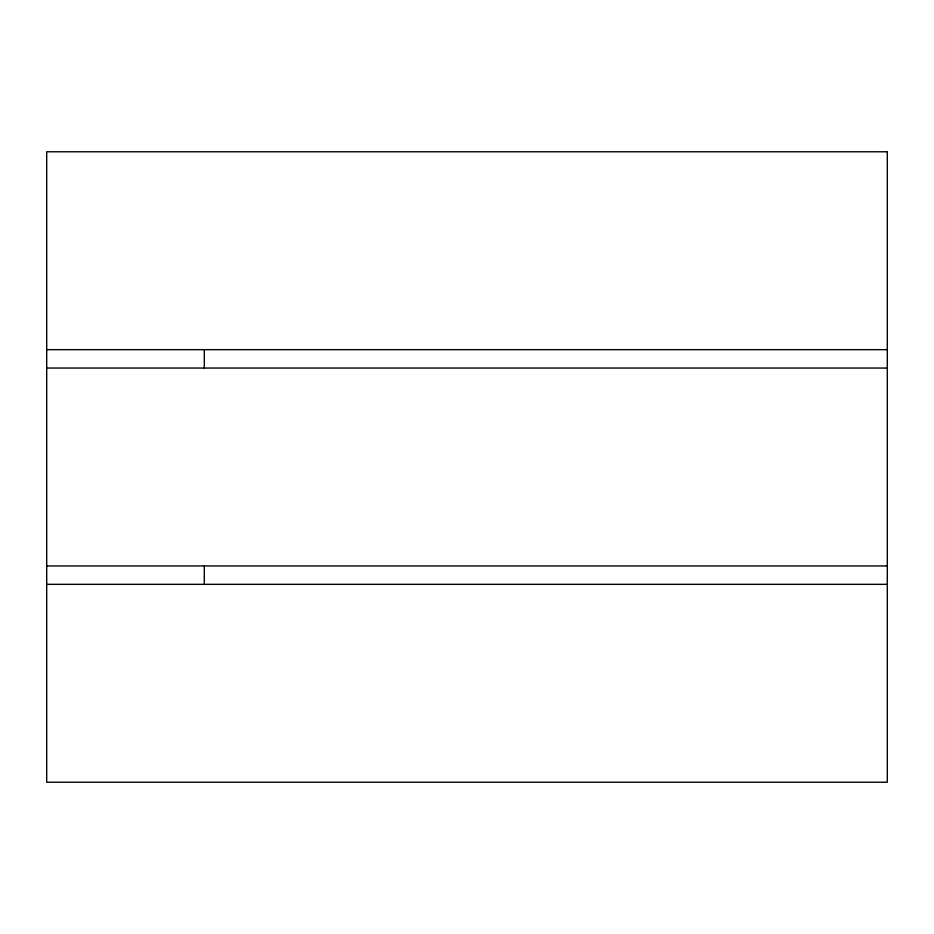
<?xml version="1.0" encoding="UTF-8"?>
<svg xmlns="http://www.w3.org/2000/svg" width="934" height="934" viewBox="0 0 934 934"><rect width="100%" height="100%" fill="white"/><g stroke="black" fill="none" stroke-linecap="round" stroke-linejoin="round"><path stroke-width="1.4" d="M46.7 349.666L887.3 349.666M46.7 368.054L887.3 368.054M46.7 565.946L887.3 565.946M46.7 584.334L887.3 584.334M204.312 349.666L204.312 368.054M204.312 565.946L204.312 584.334M887.3 151.775L46.7 151.775L46.7 782.225L887.3 782.225L887.3 151.775"/></g></svg>
